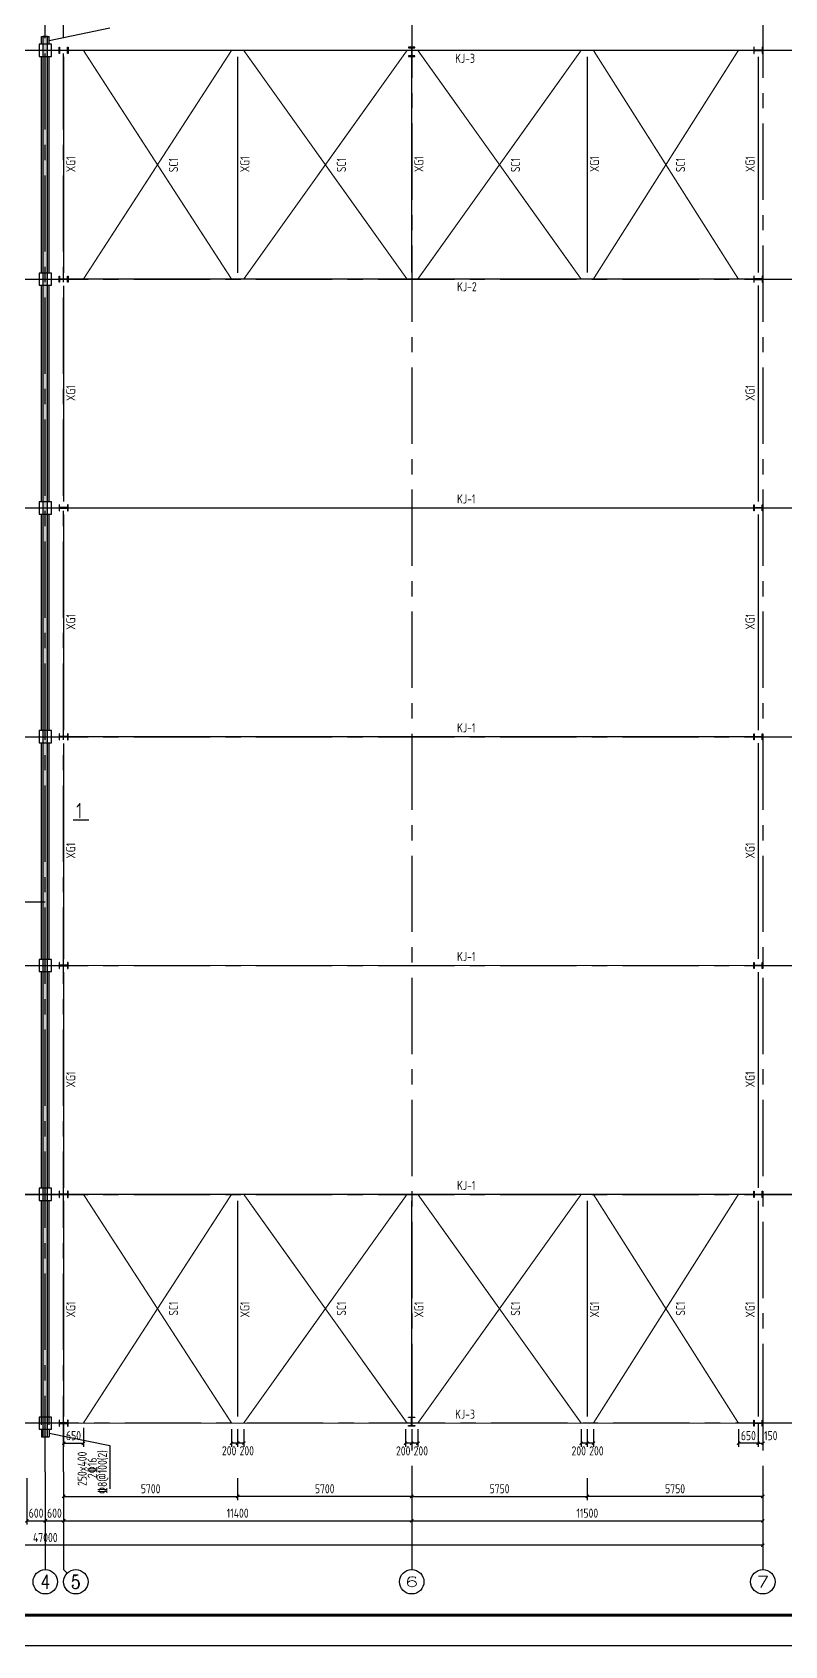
# Model space of a CAD drawing. Header units: millimetres. Extents: x 865490 to 879904, y 39442 to 44891.
# Drawn here: x 870939 to 871185, y 39450 to 39979 of the extents above; entities that cross this region are included whole.
import ezdxf
from ezdxf.enums import TextEntityAlignment as Align

# ---------------------------------------------------------------- set-up
doc = ezdxf.new("R2010")
doc.units = ezdxf.units.MM
doc.header["$LTSCALE"] = 1000
doc.header["$MEASUREMENT"] = 0
doc.linetypes.add('CENTER', pattern=[2, 1.25, -0.25, 0.25, -0.25])
doc.linetypes.add('DOTE', pattern=[2.42, 2, -0.2, 0.02, -0.2])
doc.layers.add('1', color=4, linetype='Continuous', lineweight=70)
for name, color, linetype in [('AXIS', 3, 'Continuous'), ('AXIS_TEXT', 7, 'Continuous'), ('DIM', 7, 'Continuous'), ('DOTE', 1, 'DOTE'), ('M_Prof', 2, 'Continuous'), ('PUB_DIM', 3, 'Continuous'), ('WINDOW', 4, 'Continuous'), ('层14', 2, 'Continuous'), ('支撑', 6, 'Continuous'), ('柱集中标注', 2, 'Continuous'), ('梁', 4, 'Continuous'), ('梁集中标注', 2, 'Continuous')]:
    doc.layers.add(name, color=color, linetype=linetype)
doc.styles.add('_TCH_AXIS', font='COMPLEX', dxfattribs={"bigfont": 'GBCBIG'})
doc.styles.add('COMPLEX', font='COMPLEX')
doc.styles.add('GBHZ', font='gbenor.shx', dxfattribs={"width": 0.9, "bigfont": 'gbcbig.shx'})
doc.dimstyles.new('Y100', dxfattribs={"dimscale": 0, "dimtxt": 3, "dimasz": 0.01, "dimexe": 1.2, "dimexo": 2, "dimgap": 1, "dimtad": 1, "dimdec": 0, "dimlfac": 100, "dimzin": 0, "dimdsep": 46, "dimtxsty": 'GBHZ', "dimblk": 'DX', "dimcen": 0.09, "dimdle": 1, "dimclrd": 7, "dimclre": 7, "dimclrt": 7, "dimadec": 0, "dimazin": 0, "dimtfac": 1, "dimtdec": 0, "dimtix": 1, "dimtmove": 2, "dimatfit": 3, "dimldrblk": 'DX', "dimfxl": 0, "dimtolj": 1, "dimtzin": 0, "dimarcsym": 0})

# ---------------------------------------------------------------- blocks, each defined once
blk = doc.blocks.new('_AXISO')
blk.add_circle((0, 0), 0.5)
at = {"layer": 'AXIS_TEXT', "style": 'COMPLEX', "width": 1.041667}
blk.add_attdef('A', text='', height=0.56, dxfattribs=at).set_placement((-0.25, -0.28), (0.25, -0.28), align=Align.FIT)
blk = doc.blocks.new('DX')
at = {"color": 0, "linetype": 'ByBlock', "const_width": 40}
blk.add_lwpolyline([(-54, -51), (46, 49)], dxfattribs=at)
blk = doc.blocks.new('*D416')
at = {"layer": 'Defpoints', "color": 0, "transparency": 16777216}
for p in [(870936.78, 39506.91), (870942.78, 39506.91), (870942.78, 39490.91)]:
    blk.add_point(p, dxfattribs=at)
at = {"layer": 'dim', "color": 7, "lineweight": -2, "transparency": 16777216}
for p, q in [((870936.78, 39504.91), (870936.78, 39489.71)), ((870942.78, 39504.91), (870942.78, 39489.71)), ((870936.77, 39490.91), (870936.76, 39490.91)), ((870936.78, 39490.91), (870942.78, 39490.91)), ((870942.79, 39490.91), (870942.8, 39490.91))]:
    blk.add_line(p, q, dxfattribs=at)
at = {"layer": 'dim', "color": 7, "lineweight": -2, "transparency": 16777216, "xscale": 0.01, "yscale": 0.01, "zscale": 0.01}
blk.add_blockref('DX', (870936.78, 39490.91), dxfattribs=at)
at = {"layer": 'dim', "color": 7, "lineweight": -2, "transparency": 16777216, "xscale": 0.01, "yscale": 0.01, "zscale": 0.01, "rotation": 180}
blk.add_blockref('DX', (870942.78, 39490.91), dxfattribs=at)
at = {"layer": 'dim', "color": 7, "transparency": 16777216, "insert": (870939.78, 39493.41), "char_height": 3, "attachment_point": 5, "style": 'GBHZ'}
blk.add_mtext('\\A1;600', dxfattribs=at)
blk = doc.blocks.new('*D417')
at = {"layer": 'Defpoints', "color": 0, "transparency": 16777216}
for p in [(870942.78, 39506.91), (870948.78, 39506.91), (870948.78, 39490.91)]:
    blk.add_point(p, dxfattribs=at)
at = {"layer": 'dim', "color": 7, "lineweight": -2, "transparency": 16777216}
for p, q in [((870942.78, 39504.91), (870942.78, 39489.71)), ((870948.78, 39504.91), (870948.78, 39489.71)), ((870942.77, 39490.91), (870942.76, 39490.91)), ((870942.78, 39490.91), (870948.78, 39490.91)), ((870948.79, 39490.91), (870948.8, 39490.91))]:
    blk.add_line(p, q, dxfattribs=at)
at = {"layer": 'dim', "color": 7, "lineweight": -2, "transparency": 16777216, "xscale": 0.01, "yscale": 0.01, "zscale": 0.01}
blk.add_blockref('DX', (870942.78, 39490.91), dxfattribs=at)
at = {"layer": 'dim', "color": 7, "lineweight": -2, "transparency": 16777216, "xscale": 0.01, "yscale": 0.01, "zscale": 0.01, "rotation": 180}
blk.add_blockref('DX', (870948.78, 39490.91), dxfattribs=at)
at = {"layer": 'dim', "color": 7, "transparency": 16777216, "insert": (870945.78, 39493.41), "char_height": 3, "attachment_point": 5, "style": 'GBHZ'}
blk.add_mtext('\\A1;600', dxfattribs=at)
blk = doc.blocks.new('*D418')
at = {"layer": 'Defpoints', "color": 0, "transparency": 16777216}
for p in [(870948.78, 39506.91), (871062.78, 39506.91), (871062.78, 39490.91)]:
    blk.add_point(p, dxfattribs=at)
at = {"layer": 'dim', "color": 7, "lineweight": -2, "transparency": 16777216}
for p, q in [((870948.78, 39504.91), (870948.78, 39489.71)), ((871062.78, 39504.91), (871062.78, 39489.71)), ((870948.79, 39490.91), (871062.77, 39490.91))]:
    blk.add_line(p, q, dxfattribs=at)
at = {"layer": 'dim', "color": 7, "lineweight": -2, "transparency": 16777216, "xscale": 0.01, "yscale": 0.01, "zscale": 0.01, "rotation": 180}
blk.add_blockref('DX', (870948.78, 39490.91), dxfattribs=at)
at = {"layer": 'dim', "color": 7, "lineweight": -2, "transparency": 16777216, "xscale": 0.01, "yscale": 0.01, "zscale": 0.01}
blk.add_blockref('DX', (871062.78, 39490.91), dxfattribs=at)
at = {"layer": 'dim', "color": 7, "transparency": 16777216, "insert": (871005.78, 39493.41), "char_height": 3, "attachment_point": 5, "style": 'GBHZ'}
blk.add_mtext('\\A1;11400', dxfattribs=at)
blk = doc.blocks.new('*D419')
at = {"layer": 'Defpoints', "color": 0, "transparency": 16777216}
for p in [(871062.78, 39506.91), (871177.78, 39506.91), (871177.78, 39490.91)]:
    blk.add_point(p, dxfattribs=at)
at = {"layer": 'dim', "color": 7, "lineweight": -2, "transparency": 16777216}
for p, q in [((871062.78, 39504.91), (871062.78, 39489.71)), ((871177.78, 39504.91), (871177.78, 39489.71)), ((871062.79, 39490.91), (871177.77, 39490.91))]:
    blk.add_line(p, q, dxfattribs=at)
at = {"layer": 'dim', "color": 7, "lineweight": -2, "transparency": 16777216, "xscale": 0.01, "yscale": 0.01, "zscale": 0.01, "rotation": 180}
blk.add_blockref('DX', (871062.78, 39490.91), dxfattribs=at)
at = {"layer": 'dim', "color": 7, "lineweight": -2, "transparency": 16777216, "xscale": 0.01, "yscale": 0.01, "zscale": 0.01}
blk.add_blockref('DX', (871177.78, 39490.91), dxfattribs=at)
at = {"layer": 'dim', "color": 7, "transparency": 16777216, "insert": (871120.28, 39493.41), "char_height": 3, "attachment_point": 5, "style": 'GBHZ'}
blk.add_mtext('\\A1;11500', dxfattribs=at)
blk = doc.blocks.new('*D420')
at = {"layer": 'Defpoints', "color": 0, "transparency": 16777216}
for p in [(870707.78, 39506.91), (871177.78, 39506.91), (870707.78, 39482.91)]:
    blk.add_point(p, dxfattribs=at)
at = {"layer": 'dim', "color": 7, "lineweight": -2, "transparency": 16777216}
for p, q in [((870707.78, 39504.91), (870707.78, 39481.71)), ((871177.78, 39504.91), (871177.78, 39481.71)), ((871177.77, 39482.91), (870707.79, 39482.91))]:
    blk.add_line(p, q, dxfattribs=at)
at = {"layer": 'dim', "color": 7, "lineweight": -2, "transparency": 16777216, "xscale": 0.01, "yscale": 0.01, "zscale": 0.01, "rotation": 180}
blk.add_blockref('DX', (870707.78, 39482.91), dxfattribs=at)
at = {"layer": 'dim', "color": 7, "lineweight": -2, "transparency": 16777216, "xscale": 0.01, "yscale": 0.01, "zscale": 0.01}
blk.add_blockref('DX', (871177.78, 39482.91), dxfattribs=at)
at = {"layer": 'dim', "color": 7, "transparency": 16777216, "insert": (870942.78, 39485.41), "char_height": 3, "attachment_point": 5, "style": 'GBHZ'}
blk.add_mtext('\\A1;47000', dxfattribs=at)
blk = doc.blocks.new('*D448')
at = {"layer": 'Defpoints', "color": 0, "transparency": 16777216}
for p in [(871169.78, 39522.91), (871176.28, 39525), (871169.78, 39516.32)]:
    blk.add_point(p, dxfattribs=at)
at = {"layer": 'M_Prof', "color": 7, "lineweight": -2, "transparency": 16777216}
for p, q in [((871176.28, 39523), (871176.28, 39515.12)), ((871169.78, 39520.91), (871169.78, 39515.12)), ((871176.27, 39516.32), (871169.79, 39516.32))]:
    blk.add_line(p, q, dxfattribs=at)
at = {"layer": 'M_Prof', "color": 7, "lineweight": -2, "transparency": 16777216, "xscale": 0.01, "yscale": 0.01, "zscale": 0.01, "rotation": 180}
blk.add_blockref('DX', (871169.78, 39516.32), dxfattribs=at)
at = {"layer": 'M_Prof', "color": 7, "lineweight": -2, "transparency": 16777216, "xscale": 0.01, "yscale": 0.01, "zscale": 0.01}
blk.add_blockref('DX', (871176.28, 39516.32), dxfattribs=at)
at = {"layer": 'M_Prof', "color": 7, "transparency": 16777216, "insert": (871173.03, 39518.82), "char_height": 3, "attachment_point": 5, "style": 'GBHZ'}
blk.add_mtext('\\A1;650', dxfattribs=at)
blk = doc.blocks.new('*D449')
at = {"layer": 'Defpoints', "color": 0, "transparency": 16777216}
for p in [(871120.28, 39522.91), (871122.28, 39522.91), (871120.28, 39516.32)]:
    blk.add_point(p, dxfattribs=at)
at = {"layer": 'M_Prof', "color": 7, "lineweight": -2, "transparency": 16777216}
for p, q in [((871120.28, 39520.91), (871120.28, 39515.12)), ((871122.28, 39520.91), (871122.28, 39515.12)), ((871120.27, 39516.32), (871120.26, 39516.32)), ((871122.28, 39516.32), (871120.28, 39516.32)), ((871122.29, 39516.32), (871122.3, 39516.32))]:
    blk.add_line(p, q, dxfattribs=at)
at = {"layer": 'M_Prof', "color": 7, "lineweight": -2, "transparency": 16777216, "xscale": 0.01, "yscale": 0.01, "zscale": 0.01}
blk.add_blockref('DX', (871120.28, 39516.32), dxfattribs=at)
at = {"layer": 'M_Prof', "color": 7, "lineweight": -2, "transparency": 16777216, "xscale": 0.01, "yscale": 0.01, "zscale": 0.01, "rotation": 180}
blk.add_blockref('DX', (871122.28, 39516.32), dxfattribs=at)
at = {"layer": 'M_Prof', "color": 7, "transparency": 16777216, "insert": (871123.26, 39513.82), "char_height": 3, "attachment_point": 5, "style": 'GBHZ'}
blk.add_mtext('\\A1;200', dxfattribs=at)
blk = doc.blocks.new('*D450')
at = {"layer": 'Defpoints', "color": 0, "transparency": 16777216}
for p in [(871118.28, 39522.91), (871120.28, 39522.91), (871118.28, 39516.32)]:
    blk.add_point(p, dxfattribs=at)
at = {"layer": 'M_Prof', "color": 7, "lineweight": -2, "transparency": 16777216}
for p, q in [((871118.28, 39520.91), (871118.28, 39515.12)), ((871120.28, 39520.91), (871120.28, 39515.12)), ((871118.27, 39516.32), (871118.26, 39516.32)), ((871120.28, 39516.32), (871118.28, 39516.32)), ((871120.29, 39516.32), (871120.3, 39516.32))]:
    blk.add_line(p, q, dxfattribs=at)
at = {"layer": 'M_Prof', "color": 7, "lineweight": -2, "transparency": 16777216, "xscale": 0.01, "yscale": 0.01, "zscale": 0.01}
blk.add_blockref('DX', (871118.28, 39516.32), dxfattribs=at)
at = {"layer": 'M_Prof', "color": 7, "lineweight": -2, "transparency": 16777216, "xscale": 0.01, "yscale": 0.01, "zscale": 0.01, "rotation": 180}
blk.add_blockref('DX', (871120.28, 39516.32), dxfattribs=at)
at = {"layer": 'M_Prof', "color": 7, "transparency": 16777216, "insert": (871117.49, 39513.82), "char_height": 3, "attachment_point": 5, "style": 'GBHZ'}
blk.add_mtext('\\A1;200', dxfattribs=at)
blk = doc.blocks.new('*D451')
at = {"layer": 'Defpoints', "color": 0, "transparency": 16777216}
for p in [(871062.78, 39522.91), (871064.78, 39522.91), (871062.78, 39516.32)]:
    blk.add_point(p, dxfattribs=at)
at = {"layer": 'M_Prof', "color": 7, "lineweight": -2, "transparency": 16777216}
for p, q in [((871062.78, 39520.91), (871062.78, 39515.12)), ((871064.78, 39520.91), (871064.78, 39515.12)), ((871062.77, 39516.32), (871062.76, 39516.32)), ((871064.78, 39516.32), (871062.78, 39516.32)), ((871064.79, 39516.32), (871064.8, 39516.32))]:
    blk.add_line(p, q, dxfattribs=at)
at = {"layer": 'M_Prof', "color": 7, "lineweight": -2, "transparency": 16777216, "xscale": 0.01, "yscale": 0.01, "zscale": 0.01}
blk.add_blockref('DX', (871062.78, 39516.32), dxfattribs=at)
at = {"layer": 'M_Prof', "color": 7, "lineweight": -2, "transparency": 16777216, "xscale": 0.01, "yscale": 0.01, "zscale": 0.01, "rotation": 180}
blk.add_blockref('DX', (871064.78, 39516.32), dxfattribs=at)
at = {"layer": 'M_Prof', "color": 7, "transparency": 16777216, "insert": (871065.76, 39513.82), "char_height": 3, "attachment_point": 5, "style": 'GBHZ'}
blk.add_mtext('\\A1;200', dxfattribs=at)
blk = doc.blocks.new('*D452')
at = {"layer": 'Defpoints', "color": 0, "transparency": 16777216}
for p in [(871060.78, 39522.91), (871062.78, 39522.91), (871060.78, 39516.32)]:
    blk.add_point(p, dxfattribs=at)
at = {"layer": 'M_Prof', "color": 7, "lineweight": -2, "transparency": 16777216}
for p, q in [((871060.78, 39520.91), (871060.78, 39515.12)), ((871062.78, 39520.91), (871062.78, 39515.12)), ((871060.77, 39516.32), (871060.76, 39516.32)), ((871062.78, 39516.32), (871060.78, 39516.32)), ((871062.79, 39516.32), (871062.8, 39516.32))]:
    blk.add_line(p, q, dxfattribs=at)
at = {"layer": 'M_Prof', "color": 7, "lineweight": -2, "transparency": 16777216, "xscale": 0.01, "yscale": 0.01, "zscale": 0.01}
blk.add_blockref('DX', (871060.78, 39516.32), dxfattribs=at)
at = {"layer": 'M_Prof', "color": 7, "lineweight": -2, "transparency": 16777216, "xscale": 0.01, "yscale": 0.01, "zscale": 0.01, "rotation": 180}
blk.add_blockref('DX', (871062.78, 39516.32), dxfattribs=at)
at = {"layer": 'M_Prof', "color": 7, "transparency": 16777216, "insert": (871059.99, 39513.82), "char_height": 3, "attachment_point": 5, "style": 'GBHZ'}
blk.add_mtext('\\A1;200', dxfattribs=at)
blk = doc.blocks.new('*D453')
at = {"layer": 'Defpoints', "color": 0, "transparency": 16777216}
for p in [(871005.78, 39522.96), (871007.78, 39522.96), (871005.78, 39516.36)]:
    blk.add_point(p, dxfattribs=at)
at = {"layer": 'M_Prof', "color": 7, "lineweight": -2, "transparency": 16777216}
for p, q in [((871005.78, 39520.96), (871005.78, 39515.16)), ((871007.78, 39520.96), (871007.78, 39515.16)), ((871005.77, 39516.36), (871005.76, 39516.36)), ((871007.78, 39516.36), (871005.78, 39516.36)), ((871007.79, 39516.36), (871007.8, 39516.36))]:
    blk.add_line(p, q, dxfattribs=at)
at = {"layer": 'M_Prof', "color": 7, "lineweight": -2, "transparency": 16777216, "xscale": 0.01, "yscale": 0.01, "zscale": 0.01}
blk.add_blockref('DX', (871005.78, 39516.36), dxfattribs=at)
at = {"layer": 'M_Prof', "color": 7, "lineweight": -2, "transparency": 16777216, "xscale": 0.01, "yscale": 0.01, "zscale": 0.01, "rotation": 180}
blk.add_blockref('DX', (871007.78, 39516.36), dxfattribs=at)
at = {"layer": 'M_Prof', "color": 7, "transparency": 16777216, "insert": (871008.76, 39513.86), "char_height": 3, "attachment_point": 5, "style": 'GBHZ'}
blk.add_mtext('\\A1;200', dxfattribs=at)
blk = doc.blocks.new('*D454')
at = {"layer": 'Defpoints', "color": 0, "transparency": 16777216}
for p in [(871003.78, 39522.96), (871005.78, 39522.96), (871003.78, 39516.36)]:
    blk.add_point(p, dxfattribs=at)
at = {"layer": 'M_Prof', "color": 7, "lineweight": -2, "transparency": 16777216}
for p, q in [((871003.78, 39520.96), (871003.78, 39515.16)), ((871005.78, 39520.96), (871005.78, 39515.16)), ((871003.77, 39516.36), (871003.76, 39516.36)), ((871005.78, 39516.36), (871003.78, 39516.36)), ((871005.79, 39516.36), (871005.8, 39516.36))]:
    blk.add_line(p, q, dxfattribs=at)
at = {"layer": 'M_Prof', "color": 7, "lineweight": -2, "transparency": 16777216, "xscale": 0.01, "yscale": 0.01, "zscale": 0.01}
blk.add_blockref('DX', (871003.78, 39516.36), dxfattribs=at)
at = {"layer": 'M_Prof', "color": 7, "lineweight": -2, "transparency": 16777216, "xscale": 0.01, "yscale": 0.01, "zscale": 0.01, "rotation": 180}
blk.add_blockref('DX', (871005.78, 39516.36), dxfattribs=at)
at = {"layer": 'M_Prof', "color": 7, "transparency": 16777216, "insert": (871002.99, 39513.86), "char_height": 3, "attachment_point": 5, "style": 'GBHZ'}
blk.add_mtext('\\A1;200', dxfattribs=at)
blk = doc.blocks.new('*D455')
at = {"layer": 'Defpoints', "color": 0, "transparency": 16777216}
for p in [(870948.78, 39525.49), (870955.28, 39523.4), (870955.28, 39516.32)]:
    blk.add_point(p, dxfattribs=at)
at = {"layer": 'M_Prof', "color": 7, "lineweight": -2, "transparency": 16777216}
for p, q in [((870948.78, 39523.49), (870948.78, 39515.12)), ((870955.28, 39521.4), (870955.28, 39515.12)), ((870948.79, 39516.32), (870955.27, 39516.32))]:
    blk.add_line(p, q, dxfattribs=at)
at = {"layer": 'M_Prof', "color": 7, "lineweight": -2, "transparency": 16777216, "xscale": 0.01, "yscale": 0.01, "zscale": 0.01, "rotation": 180}
blk.add_blockref('DX', (870948.78, 39516.32), dxfattribs=at)
at = {"layer": 'M_Prof', "color": 7, "lineweight": -2, "transparency": 16777216, "xscale": 0.01, "yscale": 0.01, "zscale": 0.01}
blk.add_blockref('DX', (870955.28, 39516.32), dxfattribs=at)
at = {"layer": 'M_Prof', "color": 7, "transparency": 16777216, "insert": (870952.03, 39518.82), "char_height": 3, "attachment_point": 5, "style": 'GBHZ'}
blk.add_mtext('\\A1;650', dxfattribs=at)
blk = doc.blocks.new('*D456')
at = {"layer": 'Defpoints', "color": 0, "transparency": 16777216}
for p in [(871120.28, 39506.91), (871177.78, 39506.91), (871120.28, 39498.91)]:
    blk.add_point(p, dxfattribs=at)
at = {"layer": 'dim', "color": 7, "lineweight": -2, "transparency": 16777216}
for p, q in [((871120.28, 39504.91), (871120.28, 39497.71)), ((871177.78, 39504.91), (871177.78, 39497.71)), ((871177.77, 39498.91), (871120.29, 39498.91))]:
    blk.add_line(p, q, dxfattribs=at)
at = {"layer": 'dim', "color": 7, "lineweight": -2, "transparency": 16777216, "xscale": 0.01, "yscale": 0.01, "zscale": 0.01, "rotation": 180}
blk.add_blockref('DX', (871120.28, 39498.91), dxfattribs=at)
at = {"layer": 'dim', "color": 7, "lineweight": -2, "transparency": 16777216, "xscale": 0.01, "yscale": 0.01, "zscale": 0.01}
blk.add_blockref('DX', (871177.78, 39498.91), dxfattribs=at)
at = {"layer": 'dim', "color": 7, "transparency": 16777216, "insert": (871149.03, 39501.41), "char_height": 3, "attachment_point": 5, "style": 'GBHZ'}
blk.add_mtext('\\A1;5750', dxfattribs=at)
blk = doc.blocks.new('*D457')
at = {"layer": 'Defpoints', "color": 0, "transparency": 16777216}
for p in [(871062.78, 39506.91), (871120.28, 39506.91), (871120.28, 39498.91)]:
    blk.add_point(p, dxfattribs=at)
at = {"layer": 'dim', "color": 7, "lineweight": -2, "transparency": 16777216}
for p, q in [((871062.78, 39504.91), (871062.78, 39497.71)), ((871120.28, 39504.91), (871120.28, 39497.71)), ((871062.79, 39498.91), (871120.27, 39498.91))]:
    blk.add_line(p, q, dxfattribs=at)
at = {"layer": 'dim', "color": 7, "lineweight": -2, "transparency": 16777216, "xscale": 0.01, "yscale": 0.01, "zscale": 0.01, "rotation": 180}
blk.add_blockref('DX', (871062.78, 39498.91), dxfattribs=at)
at = {"layer": 'dim', "color": 7, "lineweight": -2, "transparency": 16777216, "xscale": 0.01, "yscale": 0.01, "zscale": 0.01}
blk.add_blockref('DX', (871120.28, 39498.91), dxfattribs=at)
at = {"layer": 'dim', "color": 7, "transparency": 16777216, "insert": (871091.53, 39501.41), "char_height": 3, "attachment_point": 5, "style": 'GBHZ'}
blk.add_mtext('\\A1;5750', dxfattribs=at)
blk = doc.blocks.new('*D458')
at = {"layer": 'Defpoints', "color": 0, "transparency": 16777216}
for p in [(871005.78, 39506.91), (871062.78, 39506.91), (871005.78, 39498.91)]:
    blk.add_point(p, dxfattribs=at)
at = {"layer": 'dim', "color": 7, "lineweight": -2, "transparency": 16777216}
for p, q in [((871005.78, 39504.91), (871005.78, 39497.71)), ((871062.78, 39504.91), (871062.78, 39497.71)), ((871062.77, 39498.91), (871005.79, 39498.91))]:
    blk.add_line(p, q, dxfattribs=at)
at = {"layer": 'dim', "color": 7, "lineweight": -2, "transparency": 16777216, "xscale": 0.01, "yscale": 0.01, "zscale": 0.01, "rotation": 180}
blk.add_blockref('DX', (871005.78, 39498.91), dxfattribs=at)
at = {"layer": 'dim', "color": 7, "lineweight": -2, "transparency": 16777216, "xscale": 0.01, "yscale": 0.01, "zscale": 0.01}
blk.add_blockref('DX', (871062.78, 39498.91), dxfattribs=at)
at = {"layer": 'dim', "color": 7, "transparency": 16777216, "insert": (871034.28, 39501.41), "char_height": 3, "attachment_point": 5, "style": 'GBHZ'}
blk.add_mtext('\\A1;5700', dxfattribs=at)
blk = doc.blocks.new('*D459')
at = {"layer": 'Defpoints', "color": 0, "transparency": 16777216}
for p in [(870948.78, 39506.91), (871005.78, 39506.91), (871005.78, 39498.91)]:
    blk.add_point(p, dxfattribs=at)
at = {"layer": 'dim', "color": 7, "lineweight": -2, "transparency": 16777216}
for p, q in [((870948.78, 39504.91), (870948.78, 39497.71)), ((871005.78, 39504.91), (871005.78, 39497.71)), ((870948.79, 39498.91), (871005.77, 39498.91))]:
    blk.add_line(p, q, dxfattribs=at)
at = {"layer": 'dim', "color": 7, "lineweight": -2, "transparency": 16777216, "xscale": 0.01, "yscale": 0.01, "zscale": 0.01, "rotation": 180}
blk.add_blockref('DX', (870948.78, 39498.91), dxfattribs=at)
at = {"layer": 'dim', "color": 7, "lineweight": -2, "transparency": 16777216, "xscale": 0.01, "yscale": 0.01, "zscale": 0.01}
blk.add_blockref('DX', (871005.78, 39498.91), dxfattribs=at)
at = {"layer": 'dim', "color": 7, "transparency": 16777216, "insert": (870977.28, 39501.41), "char_height": 3, "attachment_point": 5, "style": 'GBHZ'}
blk.add_mtext('\\A1;5700', dxfattribs=at)
blk = doc.blocks.new('*D460')
at = {"layer": 'Defpoints', "color": 0, "transparency": 16777216}
for p in [(871176.28, 39525), (871177.78, 39524.52), (871177.78, 39516.32)]:
    blk.add_point(p, dxfattribs=at)
at = {"layer": 'M_Prof', "color": 7, "lineweight": -2, "transparency": 16777216}
for p, q in [((871176.28, 39523), (871176.28, 39515.12)), ((871177.78, 39522.52), (871177.78, 39515.12)), ((871176.27, 39516.32), (871176.26, 39516.32)), ((871176.28, 39516.32), (871177.78, 39516.32)), ((871177.79, 39516.32), (871177.8, 39516.32))]:
    blk.add_line(p, q, dxfattribs=at)
at = {"layer": 'M_Prof', "color": 7, "lineweight": -2, "transparency": 16777216, "xscale": 0.01, "yscale": 0.01, "zscale": 0.01}
blk.add_blockref('DX', (871176.28, 39516.32), dxfattribs=at)
at = {"layer": 'M_Prof', "color": 7, "lineweight": -2, "transparency": 16777216, "xscale": 0.01, "yscale": 0.01, "zscale": 0.01, "rotation": 180}
blk.add_blockref('DX', (871177.78, 39516.32), dxfattribs=at)
at = {"layer": 'M_Prof', "color": 7, "transparency": 16777216, "insert": (871180.36, 39518.82), "char_height": 3, "attachment_point": 5, "style": 'GBHZ'}
blk.add_mtext('\\A1;150', dxfattribs=at)

msp = doc.modelspace()

# ---------------------------------------------------------------- hatches: boundary and pattern name
at = {"layer": 'WINDOW'}
h = msp.add_hatch(dxfattribs=at)
h.set_pattern_fill('DOTS', color=256, scale=10)
h.set_pattern_definition([(0, (265.451, 1.3277), (0.3125, 0.625), [0, -0.625])])
h.paths.add_polyline_path([(870942.176, 39518.414), (870943.676, 39518.414), (870943.676, 39977.414), (870942.176, 39977.414)])

# ---------------------------------------------------------------- linework, layer by layer
msp.add_line((871453.499, 39449.955), (870612.499, 39449.955))
at = {"color": 0, "const_width": 1}
msp.add_lwpolyline([(871443.499, 39459.955), (870637.499, 39459.955), (870637.499, 40033.955), (871443.499, 40033.955)], close=True, dxfattribs=at)
for points in [[(870944.776, 39974.914), (870940.776, 39974.914), (870940.776, 39970.914), (870944.776, 39970.914)], [(870944.776, 39899.914), (870940.776, 39899.914), (870940.776, 39895.914), (870944.776, 39895.914)], [(870944.776, 39824.914), (870940.776, 39824.914), (870940.776, 39820.914), (870944.776, 39820.914)], [(870944.776, 39749.914), (870940.776, 39749.914), (870940.776, 39745.914), (870944.776, 39745.914)], [(870944.776, 39674.914), (870940.776, 39674.914), (870940.776, 39670.914), (870944.776, 39670.914)], [(870944.776, 39599.914), (870940.776, 39599.914), (870940.776, 39595.914), (870944.776, 39595.914)], [(870944.776, 39524.914), (870940.776, 39524.914), (870940.776, 39520.914), (870944.776, 39520.914)]]:
    msp.add_lwpolyline(points, close=True)
at = {"layer": '1', "color": 2, "const_width": 0.48}
msp.add_lwpolyline([(870951.848, 39720.645), (870957.131, 39720.645)], dxfattribs=at)
at = {"layer": 'AXIS', "color": 0}
for p, q in [((870942.776, 39506.914), (870942.776, 39474.914)), ((870948.776, 39506.914), (870948.776, 39474.914)), ((871062.776, 39506.914), (871062.776, 39474.914)), ((871177.776, 39506.914), (871177.776, 39474.914)), ((870949.948, 39473.742), (870948.776, 39474.914))]:
    msp.add_line(p, q, dxfattribs=at)
at = {"layer": 'DOTE', "linetype": 'CENTER', "ltscale": 0.02}
for p, q in [((870942.776, 39506.914), (870942.776, 39988.914)), ((870948.776, 39506.914), (870948.776, 39988.914)), ((871062.776, 39988.914), (871062.776, 39506.914)), ((871177.776, 39988.914), (871177.776, 39506.914)), ((870691.776, 39972.914), (871193.776, 39972.914)), ((870691.776, 39897.914), (871193.776, 39897.914)), ((870691.776, 39822.914), (871193.776, 39822.914)), ((870691.776, 39747.914), (871193.776, 39747.914)), ((870691.776, 39672.914), (871193.776, 39672.914)), ((870691.776, 39597.914), (871193.776, 39597.914)), ((871193.776, 39597.914), (870691.776, 39597.914)), ((871193.776, 39522.914), (870691.776, 39522.914))]:
    msp.add_line(p, q, dxfattribs=at)
at = {"layer": 'M_Prof'}
for points in [[(870947.276, 39971.914), (870947.276, 39973.914), (870947.476, 39973.914), (870947.476, 39973.004), (870950.076, 39973.004), (870950.076, 39973.914), (870950.276, 39973.914), (870950.276, 39971.914), (870950.076, 39971.914), (870950.076, 39972.824), (870947.476, 39972.824), (870947.476, 39971.914)], [(871063.776, 39973.914), (871061.776, 39973.914), (871061.776, 39973.714), (871062.686, 39973.714), (871062.686, 39971.114), (871061.776, 39971.114), (871061.776, 39970.914), (871063.776, 39970.914), (871063.776, 39971.114), (871062.866, 39971.114), (871062.866, 39973.714), (871063.776, 39973.714)], [(871177.776, 39971.914), (871177.776, 39973.914), (871177.576, 39973.914), (871177.576, 39973.004), (871174.976, 39973.004), (871174.976, 39973.914), (871174.776, 39973.914), (871174.776, 39971.914), (871174.976, 39971.914), (871174.976, 39972.824), (871177.576, 39972.824), (871177.576, 39971.914)], [(870947.276, 39896.914), (870947.276, 39898.914), (870947.476, 39898.914), (870947.476, 39898.004), (870950.076, 39898.004), (870950.076, 39898.914), (870950.276, 39898.914), (870950.276, 39896.914), (870950.076, 39896.914), (870950.076, 39897.824), (870947.476, 39897.824), (870947.476, 39896.914)], [(871177.776, 39896.914), (871177.776, 39898.914), (871177.576, 39898.914), (871177.576, 39898.004), (871174.976, 39898.004), (871174.976, 39898.914), (871174.776, 39898.914), (871174.776, 39896.914), (871174.976, 39896.914), (871174.976, 39897.824), (871177.576, 39897.824), (871177.576, 39896.914)], [(870947.276, 39823.914), (870947.276, 39821.914), (870947.476, 39821.914), (870947.476, 39822.824), (870950.076, 39822.824), (870950.076, 39821.914), (870950.276, 39821.914), (870950.276, 39823.914), (870950.076, 39823.914), (870950.076, 39823.004), (870947.476, 39823.004), (870947.476, 39823.914)], [(871177.776, 39823.914), (871177.776, 39821.914), (871177.576, 39821.914), (871177.576, 39822.824), (871174.976, 39822.824), (871174.976, 39821.914), (871174.776, 39821.914), (871174.776, 39823.914), (871174.976, 39823.914), (871174.976, 39823.004), (871177.576, 39823.004), (871177.576, 39823.914)], [(870947.276, 39748.914), (870947.276, 39746.914), (870947.476, 39746.914), (870947.476, 39747.824), (870950.076, 39747.824), (870950.076, 39746.914), (870950.276, 39746.914), (870950.276, 39748.914), (870950.076, 39748.914), (870950.076, 39748.004), (870947.476, 39748.004), (870947.476, 39748.914)], [(871177.776, 39748.914), (871177.776, 39746.914), (871177.576, 39746.914), (871177.576, 39747.824), (871174.976, 39747.824), (871174.976, 39746.914), (871174.776, 39746.914), (871174.776, 39748.914), (871174.976, 39748.914), (871174.976, 39748.004), (871177.576, 39748.004), (871177.576, 39748.914)], [(870947.276, 39673.914), (870947.276, 39671.914), (870947.476, 39671.914), (870947.476, 39672.824), (870950.076, 39672.824), (870950.076, 39671.914), (870950.276, 39671.914), (870950.276, 39673.914), (870950.076, 39673.914), (870950.076, 39673.004), (870947.476, 39673.004), (870947.476, 39673.914)], [(871177.776, 39673.914), (871177.776, 39671.914), (871177.576, 39671.914), (871177.576, 39672.824), (871174.976, 39672.824), (871174.976, 39671.914), (871174.776, 39671.914), (871174.776, 39673.914), (871174.976, 39673.914), (871174.976, 39673.004), (871177.576, 39673.004), (871177.576, 39673.914)], [(870947.276, 39598.914), (870947.276, 39596.914), (870947.476, 39596.914), (870947.476, 39597.824), (870950.076, 39597.824), (870950.076, 39596.914), (870950.276, 39596.914), (870950.276, 39598.914), (870950.076, 39598.914), (870950.076, 39598.004), (870947.476, 39598.004), (870947.476, 39598.914)], [(871177.776, 39598.914), (871177.776, 39596.914), (871177.576, 39596.914), (871177.576, 39597.824), (871174.976, 39597.824), (871174.976, 39596.914), (871174.776, 39596.914), (871174.776, 39598.914), (871174.976, 39598.914), (871174.976, 39598.004), (871177.576, 39598.004), (871177.576, 39598.914)], [(870947.276, 39523.914), (870947.276, 39521.914), (870947.476, 39521.914), (870947.476, 39522.824), (870950.076, 39522.824), (870950.076, 39521.914), (870950.276, 39521.914), (870950.276, 39523.914), (870950.076, 39523.914), (870950.076, 39523.004), (870947.476, 39523.004), (870947.476, 39523.914)], [(871063.776, 39521.914), (871061.776, 39521.914), (871061.776, 39522.114), (871062.686, 39522.114), (871062.686, 39524.714), (871061.776, 39524.714), (871061.776, 39524.914), (871063.776, 39524.914), (871063.776, 39524.714), (871062.866, 39524.714), (871062.866, 39522.114), (871063.776, 39522.114)], [(871177.776, 39523.914), (871177.776, 39521.914), (871177.576, 39521.914), (871177.576, 39522.824), (871174.976, 39522.824), (871174.976, 39521.914), (871174.776, 39521.914), (871174.776, 39523.914), (871174.976, 39523.914), (871174.976, 39523.004), (871177.576, 39523.004), (871177.576, 39523.914)]]:
    msp.add_lwpolyline(points, close=True, dxfattribs=at)
at = {"layer": 'WINDOW'}
msp.add_lwpolyline([(870942.026, 39518.414), (870943.526, 39518.414), (870943.526, 39977.414), (870942.026, 39977.414)], close=True, dxfattribs=at)
at = {"layer": '层14'}
for p, q in [((870941.526, 39977.414), (870944.026, 39977.414)), ((870944.026, 39976.164), (870963.933, 39980.23)), ((870941.526, 39518.414), (870944.026, 39518.414)), ((870944.026, 39519.664), (870963.933, 39515.597)), ((870963.933, 39515.597), (870963.933, 39501.331))]:
    msp.add_line(p, q, dxfattribs=at)
at = {"layer": '支撑', "color": 6, "linetype": 'ByBlock', "const_width": 0.4}
for points in [[(870955.276, 39897.914), (871003.776, 39972.868)], [(870955.276, 39972.868), (871003.776, 39897.914)], [(871061.276, 39972.914), (871007.776, 39897.914)], [(871061.276, 39897.868), (871007.776, 39972.868)], [(871118.276, 39897.914), (871064.776, 39972.914)], [(871064.776, 39897.914), (871118.276, 39972.914)], [(871122.276, 39897.914), (871169.776, 39972.914)], [(871169.776, 39897.914), (871122.276, 39972.914)], [(870948.776, 39899.958), (870948.776, 39970.778)], [(871005.776, 39899.958), (871005.776, 39970.778)], [(871062.776, 39900.004), (871062.776, 39970.824)], [(871120.276, 39900.004), (871120.276, 39970.824)], [(871176.276, 39900.004), (871176.276, 39970.824)], [(870948.776, 39824.958), (870948.776, 39895.778)], [(871176.276, 39825.004), (871176.276, 39895.824)], [(870948.776, 39749.958), (870948.776, 39820.778)], [(871176.276, 39750.004), (871176.276, 39820.824)], [(870948.776, 39674.958), (870948.776, 39745.778)], [(871176.276, 39675.004), (871176.276, 39745.824)], [(870948.776, 39599.958), (870948.776, 39670.778)], [(871176.276, 39600.004), (871176.276, 39670.824)], [(870955.276, 39597.914), (871003.776, 39522.959)], [(870955.276, 39522.959), (871003.776, 39597.914)], [(871061.276, 39597.959), (871007.776, 39522.959)], [(871061.276, 39522.914), (871007.776, 39597.914)], [(871118.276, 39597.914), (871064.776, 39522.914)], [(871064.776, 39597.914), (871118.276, 39522.914)], [(871122.276, 39597.914), (871169.776, 39522.914)], [(871169.776, 39597.914), (871122.276, 39522.914)], [(870948.776, 39595.869), (870948.776, 39525.049)], [(871005.776, 39595.869), (871005.776, 39525.049)], [(871062.776, 39595.824), (871062.776, 39525.004)], [(871120.276, 39595.824), (871120.276, 39525.004)], [(871176.276, 39595.824), (871176.276, 39525.004)]]:
    msp.add_lwpolyline(points, dxfattribs=at)
at = {"layer": '梁'}
for p, q in [((870941.526, 39974.914), (870941.526, 39977.414)), ((870944.026, 39974.914), (870944.026, 39977.414)), ((870941.526, 39899.914), (870941.526, 39970.914)), ((870944.026, 39899.914), (870944.026, 39970.914)), ((870941.526, 39824.914), (870941.526, 39895.914)), ((870944.026, 39824.914), (870944.026, 39895.914)), ((870941.526, 39749.914), (870941.526, 39820.914)), ((870944.026, 39749.914), (870944.026, 39820.914)), ((870941.526, 39674.914), (870941.526, 39745.914)), ((870944.026, 39674.914), (870944.026, 39745.914)), ((870941.526, 39599.914), (870941.526, 39670.914)), ((870944.026, 39599.914), (870944.026, 39670.914)), ((870941.526, 39522.414), (870941.526, 39595.914)), ((870944.026, 39522.414), (870944.026, 39595.914)), ((870941.526, 39520.914), (870941.526, 39518.414)), ((870944.026, 39520.914), (870944.026, 39518.414))]:
    msp.add_line(p, q, dxfattribs=at)
at = {"layer": '梁', "color": 3, "ltscale": 0.05, "const_width": 0.4}
for points in [[(871174.776, 39972.914), (870950.276, 39972.914)], [(871174.776, 39897.914), (870950.276, 39897.914)], [(871174.776, 39822.914), (870950.276, 39822.914)], [(871174.776, 39747.914), (870950.276, 39747.914)], [(871174.776, 39672.914), (870950.276, 39672.914)], [(871174.776, 39597.914), (870950.276, 39597.914)], [(871174.776, 39522.914), (870950.276, 39522.914)]]:
    msp.add_lwpolyline(points, dxfattribs=at)
at = {"layer": '梁集中标注'}
msp.add_line((870942.776, 39693.706), (870910.933, 39693.706), dxfattribs=at)

# ---------------------------------------------------------------- block references
at = {"layer": 'AXIS', "color": 0}
ref = msp.add_blockref('_AXISO', (870942.776, 39470.914), dxfattribs=dict(at, xscale=8, yscale=8, zscale=8))
ref.add_attrib('A', '4', dxfattribs={"layer": 'AXIS_TEXT', "color": 0, "height": 4.659, "style": '_TCH_AXIS', "width": 0.875}).set_placement((870941.223, 39468.584), (870944.33, 39468.584), align=Align.FIT)
ref = msp.add_blockref('_AXISO', (870952.776, 39470.914), dxfattribs=dict(at, xscale=8, yscale=8, zscale=8))
ref.add_attrib('A', '5', dxfattribs={"layer": 'AXIS_TEXT', "color": 0, "height": 4.659, "style": '_TCH_AXIS'}).set_placement((870951.223, 39468.584), (870954.33, 39468.584), align=Align.FIT)
ref = msp.add_blockref('_AXISO', (871062.776, 39470.914), dxfattribs=dict(at, xscale=8, yscale=8, zscale=8))
ref.add_attrib('A', '6', dxfattribs={"layer": 'AXIS_TEXT', "color": 0, "height": 3.284, "style": '_TCH_AXIS', "width": 2.071429}).set_placement((871060.509, 39469.271), (871065.044, 39469.271), align=Align.FIT)
ref = msp.add_blockref('_AXISO', (871177.776, 39470.914), dxfattribs=dict(at, xscale=8, yscale=8, zscale=8))
ref.add_attrib('A', '7', dxfattribs={"layer": 'AXIS_TEXT', "color": 0, "height": 3.688, "style": '_TCH_AXIS', "width": 1.714286}).set_placement((871175.669, 39469.07), (871179.884, 39469.07), align=Align.FIT)

# ---------------------------------------------------------------- texts
at = {"layer": 'PUB_DIM', "style": 'GBHZ', "width": 0.9}
msp.add_text('1', height=5, dxfattribs=at).set_placement((870952.931, 39721.183))
at = {"layer": '柱集中标注', "style": 'GBHZ', "width": 0.9}
for s, p in [('KJ-3', (871077.009, 39968.78)), ('KJ-2', (871077.633, 39893.914)), ('KJ-1', (871077.633, 39824.357)), ('KJ-1', (871077.633, 39749.357)), ('KJ-1', (871077.633, 39674.357)), ('KJ-1', (871077.633, 39599.357)), ('KJ-3', (871077.009, 39524.357))]:
    msp.add_text(s, height=3, dxfattribs=at).set_placement(p)
for s, p in [('XG1', (870952.633, 39932.967)), ('SC1', (870986.262, 39932.969)), ('XG1', (871009.633, 39932.967)), ('SC1', (871041.262, 39932.992)), ('XG1', (871066.633, 39933.013)), ('SC1', (871098.262, 39932.992)), ('XG1', (871124.133, 39933.013)), ('SC1', (871152.315, 39932.992)), ('XG1', (871175.087, 39933.013)), ('XG1', (870952.633, 39857.967)), ('XG1', (871175.087, 39858.013)), ('XG1', (870952.633, 39782.967)), ('XG1', (871175.087, 39783.013)), ('XG1', (870952.633, 39707.967)), ('XG1', (871175.087, 39708.013)), ('XG1', (870952.633, 39632.967)), ('XG1', (871175.087, 39633.013)), ('XG1', (870952.633, 39557.58)), ('SC1', (870986.262, 39558.153)), ('XG1', (871009.633, 39557.58)), ('SC1', (871041.262, 39558.13)), ('XG1', (871066.633, 39557.534)), ('SC1', (871098.262, 39558.13)), ('XG1', (871124.133, 39557.534)), ('SC1', (871152.315, 39558.13)), ('XG1', (871175.087, 39557.534))]:
    msp.add_text(s, height=3, rotation=90, dxfattribs=at).set_placement(p)
at = {"layer": '梁集中标注', "style": 'GBHZ', "width": 0.9}
for s, p in [('250x400', (870956.35, 39502.317)), ('%%1328@100(2)', (870962.975, 39499.684)), ('2%%13216', (870959.644, 39504.895))]:
    msp.add_text(s, height=3, rotation=90, dxfattribs=at).set_placement(p)

# ---------------------------------------------------------------- dimensions: what is measured, and where the dimension line sits
at = {"layer": 'dim'}
for base, p1, p2, picture, middle in [((870707.776, 39482.914), (871177.776, 39506.914), (870707.776, 39506.914), '*D420', (870942.776, 39485.414)), ((870942.776, 39490.914), (870936.776, 39506.914), (870942.776, 39506.914), '*D416', (870939.776, 39493.414)), ((870948.776, 39490.914), (870942.776, 39506.914), (870948.776, 39506.914), '*D417', (870945.776, 39493.414)), ((871062.776, 39490.914), (870948.776, 39506.914), (871062.776, 39506.914), '*D418', (871005.776, 39493.414)), ((871177.776, 39490.914), (871062.776, 39506.914), (871177.776, 39506.914), '*D419', (871120.276, 39493.414))]:
    dim = msp.add_linear_dim(base=base, p1=p1, p2=p2, dimstyle='Y100', override={"dimscale": 1}, dxfattribs=at)
    dim.commit()
    dim.dimension.update_dxf_attribs({"geometry": picture, "text_midpoint": middle})
for base, p1, p2, angle, picture, middle in [((871005.776, 39498.914), (870948.776, 39506.914), (871005.776, 39506.914), 0, '*D459', (870977.276, 39501.414)), ((871005.776, 39498.914), (871062.776, 39506.914), (871005.776, 39506.914), 180, '*D458', (871034.276, 39501.414)), ((871120.276, 39498.914), (871062.776, 39506.914), (871120.276, 39506.914), 0, '*D457', (871091.526, 39501.414)), ((871120.276, 39498.914), (871177.776, 39506.914), (871120.276, 39506.914), 180, '*D456', (871149.026, 39501.414))]:
    dim = msp.add_linear_dim(base=base, p1=p1, p2=p2, angle=angle, dimstyle='Y100', override={"dimscale": 1}, dxfattribs=at)
    dim.commit()
    dim.dimension.update_dxf_attribs({"geometry": picture, "text_midpoint": middle})
at = {"layer": 'M_Prof'}
for base, p1, p2, angle, picture, middle in [((870955.276, 39516.316), (870948.776, 39525.486), (870955.276, 39523.396), 0, '*D455', (870952.026, 39518.816)), ((871169.776, 39516.316), (871176.276, 39525.004), (871169.776, 39522.914), 180, '*D448', (871173.026, 39518.816))]:
    dim = msp.add_linear_dim(base=base, p1=p1, p2=p2, angle=angle, dimstyle='Y100', override={"dimscale": 1, "dimfxl": 2}, dxfattribs=at)
    dim.commit()
    dim.dimension.update_dxf_attribs({"geometry": picture, "text_midpoint": middle})
for base, p1, p2, angle, picture, middle in [((871003.776, 39516.362), (871005.776, 39522.959), (871003.776, 39522.959), 180, '*D454', (871002.991, 39513.862)), ((871005.776, 39516.362), (871007.776, 39522.959), (871005.776, 39522.959), 180, '*D453', (871008.758, 39513.862)), ((871060.776, 39516.316), (871062.776, 39522.914), (871060.776, 39522.914), 180, '*D452', (871059.991, 39513.816)), ((871062.776, 39516.316), (871064.776, 39522.914), (871062.776, 39522.914), 180, '*D451', (871065.758, 39513.816)), ((871118.276, 39516.316), (871120.276, 39522.914), (871118.276, 39522.914), 180, '*D450', (871117.491, 39513.816)), ((871120.276, 39516.316), (871122.276, 39522.914), (871120.276, 39522.914), 180, '*D449', (871123.258, 39513.816)), ((871177.776, 39516.316), (871176.276, 39525.004), (871177.776, 39524.521), 0, '*D460', (871180.364, 39518.816))]:
    dim = msp.add_linear_dim(base=base, p1=p1, p2=p2, angle=angle, dimstyle='Y100', override={"dimscale": 1, "dimfxl": 2}, dxfattribs=at)
    dim.commit()
    dim.dimension.update_dxf_attribs({"geometry": picture, "text_midpoint": middle, "dimtype": 160})

doc.saveas('drawing.dxf')
